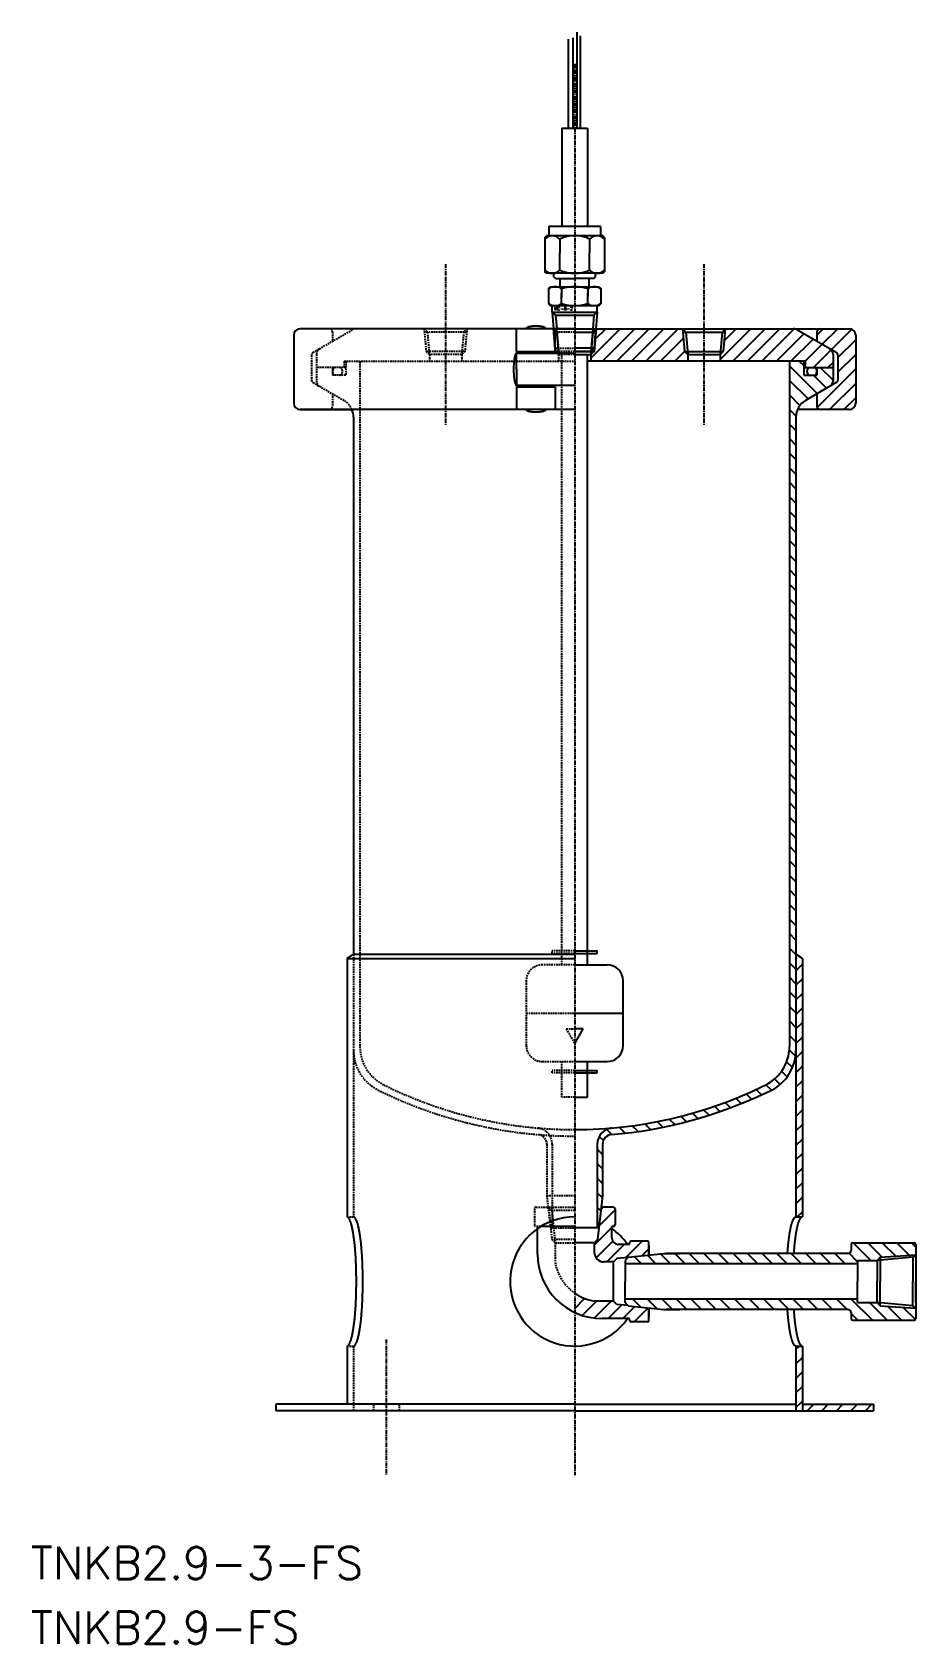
# Model space of a CAD drawing. Extents: x 249 to 522, y 18 to 796.
# Drawn here: x 248.5 to 522.1, y 18.3 to 517.4 of the extents above; entities that cross this region are included whole.
import ezdxf

# ---------------------------------------------------------------- set-up
doc = ezdxf.new("R2010")
doc.units = 0
doc.linetypes.add('CENTER', pattern=[2, 1.25, -0.25, 0.25, -0.25])
doc.linetypes.add('DASHED', pattern=[0.75, 0.5, -0.25])
doc.layers.get('0').update_dxf_attribs({"linetype": 'CONTINUOUS'})
doc.layers.add('CENTER', color=1, linetype='CENTER')
doc.styles.get("Standard").update_dxf_attribs({"font": 'txt.shx', "bigfont": 'bigfont.shx'})

# ---------------------------------------------------------------- blocks, each defined once
blk = doc.blocks.new('*X4')
at = {"color": 0, "linetype": 'CONTINUOUS'}
for p, q in [((421.5, 416.43), (430.59, 425.52)), ((422.84, 422.26), (426.1, 425.52)), ((425.08, 415.52), (435.08, 425.52)), ((429.57, 415.52), (439.57, 425.52)), ((434.06, 415.52), (444.06, 425.52)), ((438.55, 415.52), (448.55, 425.52)), ((461.5, 416.02), (471, 425.52)), ((462.8, 421.81), (466.51, 425.52)), ((465.49, 415.52), (475.49, 425.52)), ((469.98, 415.52), (479.98, 425.52)), ((474.47, 415.52), (484.46, 425.51)), ((491.5, 423.57), (493.45, 425.52)), ((493.13, 420.71), (497.94, 425.52)), ((495.98, 419.07), (502.27, 425.36)), ((443.04, 415.52), (450.14, 422.62)), ((478.96, 415.52), (487.44, 424)), ((483.45, 415.52), (490.29, 422.35)), ((487.9, 415.48), (493.13, 420.71)), ((498, 416.6), (503.5, 422.1)), ((447.53, 415.52), (450.51, 418.5)), ((490.43, 413.52), (495.93, 419.01)), ((494.92, 413.52), (496.5, 415.1)), ((498, 412.11), (503.5, 417.61)), ((491.56, 401.18), (503.5, 413.12)), ((495.39, 400.52), (503.5, 408.63)), ((499.88, 400.52), (503.5, 404.14))]:
    blk.add_line(p, q, dxfattribs=at)
blk = doc.blocks.new('*X5')
at = {"color": 0, "linetype": 'CONTINUOUS'}
for p, q in [((485, 231.25), (485.36, 231.6)), ((485, 226.74), (487, 228.74)), ((485, 222.23), (487, 224.23)), ((485, 217.72), (487, 219.72)), ((485, 213.21), (487, 215.21)), ((485, 208.71), (487, 210.71)), ((485, 204.2), (487, 206.2)), ((485, 199.69), (487, 201.69)), ((485, 195.18), (487, 197.18)), ((485, 190.68), (487, 192.68)), ((485, 186.17), (487, 188.17)), ((485, 181.66), (487, 183.66)), ((485, 177.15), (487, 179.15)), ((485, 172.64), (487, 174.64)), ((485, 168.14), (487, 170.14)), ((485, 163.63), (487, 165.63)), ((485, 159.12), (487, 161.12)), ((485, 154.61), (487, 156.61)), ((485.41, 150.52), (487, 152.11)), ((485, 109.54), (485.98, 110.52)), ((485, 105.03), (487, 107.03)), ((485, 100.52), (487, 102.52)), ((485, 96.01), (487, 98.01)), ((485, 91.5), (487, 93.5))]:
    blk.add_line(p, q, dxfattribs=at)
blk = doc.blocks.new('*X6')
at = {"color": 0, "linetype": 'CONTINUOUS'}
for p, q in [((488.52, 90.52), (490.52, 92.52)), ((493.03, 90.52), (495.03, 92.52)), ((497.54, 90.52), (499.54, 92.52)), ((502.04, 90.52), (504.04, 92.52)), ((506.55, 90.52), (508.55, 92.52))]:
    blk.add_line(p, q, dxfattribs=at)
blk = doc.blocks.new('*X7')
at = {"color": 0, "linetype": 'CONTINUOUS'}
for p, q in [((424.07, 147.78), (429, 152.71)), ((424.66, 152.87), (425.3, 153.52)), ((422.57, 141.77), (428, 147.2)), ((428.32, 147.52), (429, 148.2)), ((423.14, 137.83), (428.29, 142.98)), ((426.41, 136.59), (431.83, 142.02)), ((432.18, 137.86), (437.34, 143.02)), ((437.29, 138.45), (439.5, 140.67)), ((416.5, 126.68), (416.64, 126.82)), ((416.5, 122.18), (419.58, 125.26)), ((418.83, 119.99), (423.28, 124.44)), ((422.51, 119.17), (427.78, 124.44)), ((426.87, 119.02), (431.13, 123.28)), ((431.37, 119.02), (435.16, 122.8)), ((434.88, 118.02), (439.24, 122.38))]:
    blk.add_line(p, q, dxfattribs=at)
blk = doc.blocks.new('*X8')
at = {"color": 0, "linetype": 'CONTINUOUS'}
for p, q in [((436.99, 122.61), (434.54, 125.07)), ((442.03, 122.08), (439.04, 125.07)), ((446.75, 121.87), (443.55, 125.07)), ((451.26, 121.87), (448.06, 125.07)), ((455.77, 121.87), (452.57, 125.07)), ((460.28, 121.87), (457.08, 125.07)), ((464.78, 121.87), (461.58, 125.07)), ((469.29, 121.87), (466.09, 125.07)), ((473.8, 121.87), (470.6, 125.07)), ((478.31, 121.87), (475.11, 125.07)), ((482.82, 121.87), (479.62, 125.07)), ((487.32, 121.87), (484.12, 125.07)), ((491.83, 121.87), (488.63, 125.07)), ((496.34, 121.87), (493.14, 125.07)), ((500.85, 121.87), (497.65, 125.07)), ((508.7, 118.52), (502.15, 125.07)), ((504.2, 118.52), (502.11, 120.61)), ((513.21, 118.52), (507.74, 123.98)), ((517.72, 118.52), (513.39, 122.85)), ((522.02, 118.73), (518.25, 122.5))]:
    blk.add_line(p, q, dxfattribs=at)
blk = doc.blocks.new('*X9')
at = {"color": 0, "linetype": 'CONTINUOUS'}
for p, q in [((508.2, 137.05), (502.74, 142.52)), ((511.7, 138.06), (507.24, 142.52)), ((515.9, 138.37), (511.75, 142.52)), ((520.1, 138.67), (516.26, 142.52)), ((522.11, 141.18), (520.77, 142.52)), ((432.65, 135.97), (432.11, 136.51)), ((437.16, 135.97), (434.92, 138.21)), ((441.67, 135.97), (439, 138.63)), ((446.18, 135.97), (443.08, 139.06)), ((450.68, 135.97), (447.48, 139.17)), ((455.19, 135.97), (451.99, 139.17)), ((459.7, 135.97), (456.5, 139.17)), ((464.21, 135.97), (461.01, 139.17)), ((468.72, 135.97), (465.52, 139.17)), ((473.22, 135.97), (470.02, 139.17)), ((477.73, 135.97), (474.53, 139.17)), ((482.24, 135.97), (479.04, 139.17)), ((486.75, 135.97), (483.55, 139.17)), ((491.25, 135.97), (488.05, 139.17)), ((495.76, 135.97), (492.56, 139.17)), ((500.27, 135.97), (497.07, 139.17)), ((504.11, 136.64), (501.5, 139.25))]:
    blk.add_line(p, q, dxfattribs=at)
blk = doc.blocks.new('*X10')
at = {"color": 0, "linetype": 'CONTINUOUS'}
for p, q in [((487.4, 414.16), (486.04, 415.52)), ((491.61, 405.44), (483, 414.05)), ((488.75, 403.79), (483, 409.54)), ((494.47, 407.09), (490.44, 411.12)), ((496.5, 409.57), (492.55, 413.52)), ((486.23, 401.8), (483, 405.04)), ((485.01, 398.52), (483, 400.53)), ((485, 394.02), (483, 396.02)), ((485, 389.51), (483, 391.51)), ((485, 385.01), (483, 387.01)), ((485, 380.5), (483, 382.5)), ((485, 375.99), (483, 377.99)), ((485, 371.48), (483, 373.48)), ((485, 366.97), (483, 368.97)), ((485, 362.47), (483, 364.47)), ((485, 357.96), (483, 359.96)), ((485, 353.45), (483, 355.45)), ((485, 348.94), (483, 350.94)), ((485, 344.44), (483, 346.44)), ((485, 339.93), (483, 341.93)), ((485, 335.42), (483, 337.42)), ((485, 330.91), (483, 332.91)), ((485, 326.4), (483, 328.4)), ((485, 321.9), (483, 323.9)), ((485, 317.39), (483, 319.39)), ((485, 312.88), (483, 314.88)), ((485, 308.37), (483, 310.37)), ((485, 303.87), (483, 305.87)), ((485, 299.36), (483, 301.36)), ((485, 294.85), (483, 296.85)), ((485, 290.34), (483, 292.34)), ((485, 285.83), (483, 287.83)), ((485, 281.33), (483, 283.33)), ((485, 276.82), (483, 278.82)), ((485, 272.31), (483, 274.31)), ((485, 267.8), (483, 269.8)), ((485, 263.29), (483, 265.29)), ((485, 258.79), (483, 260.79)), ((485, 254.28), (483, 256.28)), ((485, 249.77), (483, 251.77)), ((485, 245.26), (483, 247.26)), ((485, 240.76), (483, 242.76)), ((485, 236.25), (483, 238.25)), ((485, 231.74), (483, 233.74)), ((485, 227.23), (483, 229.23)), ((485, 222.72), (483, 224.72)), ((485, 218.22), (483, 220.22)), ((485, 213.71), (483, 215.71)), ((485, 209.2), (483, 211.2)), ((485, 204.69), (483, 206.69)), ((484.88, 200.31), (482.95, 202.23)), ((482.28, 193.89), (480.55, 195.62)), ((483.91, 196.76), (482.12, 198.56)), ((474.31, 188.34), (472.66, 189.98)), ((477.41, 189.75), (475.73, 191.42)), ((480.11, 191.55), (478.41, 193.25)), ((461.48, 183.14), (459.82, 184.8)), ((464.79, 184.34), (463.14, 185.99)), ((468.03, 185.6), (466.38, 187.25)), ((471.2, 186.94), (469.56, 188.58)), ((443.79, 178.29), (442.05, 180.02)), ((447.49, 179.1), (445.78, 180.81)), ((451.11, 179.99), (449.41, 181.68)), ((454.64, 180.96), (452.96, 182.64)), ((458.1, 182.01), (456.43, 183.68)), ((425.37, 174.16), (424.1, 175.44)), ((428.02, 176.03), (426.43, 177.62)), ((432.12, 176.44), (430.29, 178.26)), ((436.11, 176.95), (434.32, 178.74)), ((440, 177.57), (438.24, 179.33)), ((425.15, 169.88), (423.5, 171.53)), ((425.15, 165.37), (423.5, 167.02)), ((425.15, 160.86), (423.5, 162.51)), ((425.07, 156.44), (423.5, 158.01)), ((424.6, 152.4), (423.5, 153.5)), ((424.14, 148.35), (423.5, 148.99))]:
    blk.add_line(p, q, dxfattribs=at)
blk = doc.blocks.new('*U11')
at = {"color": 7, "linetype": 'CONTINUOUS'}
blk.add_text('MC-8-2', height=1, dxfattribs=at).set_placement((410.08, 431.27))

msp = doc.modelspace()

# ---------------------------------------------------------------- linework, layer by layer
at = {"color": 7, "linetype": 'CONTINUOUS'}
for p, q in [((414.56, 487.6), (414.56, 515.24)), ((416.01, 487.6), (416.01, 515.66)), ((417.25, 487.64), (417.25, 517.35)), ((418.29, 487.6), (418.29, 516.28)), ((412.5, 487.6), (420.5, 487.6)), ((412.5, 487.6), (412.5, 457.32)), ((420.5, 487.6), (420.5, 457.32)), ((407.26, 453.82), (407.76, 454.32)), ((425.24, 454.32), (407.76, 454.32)), ((408.5, 457.22), (408.6, 457.32)), ((408.5, 457.22), (408.5, 454.32)), ((408.6, 457.32), (424.4, 457.32)), ((424.5, 457.22), (424.4, 457.32)), ((424.5, 457.22), (424.5, 454.32)), ((425.74, 453.82), (425.24, 454.32)), ((407.26, 453.82), (407.26, 443.21)), ((411.88, 453.31), (411.88, 449.07)), ((411.88, 453.31), (411.88, 449.07)), ((421.12, 453.31), (421.12, 449.07)), ((425.74, 453.82), (425.74, 443.21)), ((411.88, 443.72), (411.88, 449.07)), ((421.12, 443.72), (421.12, 449.07)), ((407.76, 442.71), (407.26, 443.21)), ((425.24, 442.71), (407.76, 442.71)), ((410.07, 441.59), (410.07, 442.71)), ((410.57, 441.09), (410.07, 441.59)), ((410.57, 441.09), (416.5, 441.09)), ((412, 438.52), (412, 441.19)), ((422.43, 441.09), (416.5, 441.09)), ((421, 438.52), (421, 441.19)), ((422.43, 441.09), (422.93, 441.59)), ((422.93, 441.59), (422.93, 442.71)), ((425.24, 442.71), (425.74, 443.21)), ((408.42, 438.02), (408.92, 438.52)), ((408.42, 438.02), (408.42, 433.22)), ((408.92, 438.52), (424.08, 438.52)), ((410.5, 438.52), (422.5, 438.52)), ((412.46, 437.89), (412.46, 435.21)), ((412.46, 437.89), (412.46, 435.52)), ((412.46, 433.34), (412.46, 436.4)), ((420.54, 437.89), (420.54, 435.52)), ((420.54, 437.89), (420.54, 435.52)), ((420.54, 433.34), (420.54, 436.4)), ((424.08, 438.52), (424.58, 438.02)), ((424.58, 438.02), (424.58, 433.22)), ((408.42, 433.22), (408.92, 432.72)), ((408.92, 432.72), (424.08, 432.72)), ((408.92, 432.72), (424.08, 432.72)), ((409.5, 430.72), (409.5, 432.72)), ((409.5, 430.72), (409.93, 425.52)), ((409.5, 430.72), (410.58, 429.72)), ((409.5, 430.72), (423.5, 430.72)), ((410.5, 432.72), (422.5, 432.72)), ((410.58, 429.72), (410.93, 425.52)), ((410.58, 429.72), (422.42, 429.72)), ((411, 432.72), (422, 432.72)), ((422.42, 429.72), (422.07, 425.52)), ((423.5, 430.72), (422.42, 429.72)), ((423.5, 430.72), (423.07, 425.52)), ((423.5, 430.72), (423.5, 432.72)), ((424.08, 432.72), (424.58, 433.22)), ((340.5, 425.52), (331.5, 425.52)), ((416.5, 425.52), (331.5, 425.52)), ((348.73, 425.52), (340.5, 425.52)), ((398.5, 418.52), (398.5, 425.52)), ((409.93, 425.52), (423.07, 425.52)), ((410.5, 418.52), (410.5, 425.52)), ((416.5, 425.52), (501.5, 425.52)), ((416.5, 424.52), (423.04, 424.52)), ((422.07, 425.52), (421.5, 418.52)), ((422.13, 424.52), (421.5, 417.52)), ((423.13, 425.52), (422.13, 424.52)), ((423.13, 425.52), (422.5, 418.52)), ((422.58, 419.52), (423.07, 425.52)), ((449.88, 425.52), (463.13, 425.52)), ((449.88, 425.52), (450.5, 418.52)), ((449.88, 425.52), (450.88, 424.52)), ((449.97, 424.52), (463.04, 424.52)), ((450.88, 424.52), (451.5, 417.52)), ((462.13, 424.52), (461.5, 417.52)), ((463.13, 425.52), (462.13, 424.52)), ((463.13, 425.52), (462.5, 418.52)), ((484.27, 425.52), (492.5, 425.52)), ((497.5, 418.19), (485.27, 425.25)), ((491.5, 424.52), (491.5, 421.65)), ((492.5, 425.52), (501.5, 425.52)), ((329.5, 423.52), (329.5, 402.52)), ((422.58, 419.52), (416.5, 419.52)), ((422.58, 419.52), (421.5, 418.52)), ((503.5, 423.52), (503.5, 402.52)), ((398.5, 418.52), (410.5, 418.52)), ((398.5, 418.02), (416.5, 418.02)), ((398.5, 413.02), (398.5, 418.02)), ((401.4, 418.52), (401.4, 418.02)), ((401.4, 418.52), (401.4, 418.27)), ((401.4, 418.52), (401.4, 418.02)), ((407.6, 418.52), (407.6, 418.02)), ((416.5, 418.52), (422.5, 418.52)), ((421.5, 418.52), (416.5, 418.52)), ((421.5, 418.52), (416.5, 418.52)), ((416.5, 417.52), (421.5, 417.52)), ((420.5, 228.6), (420.5, 417.52)), ((487.9, 415.52), (420.5, 415.52)), ((422.5, 418.52), (421.5, 417.52)), ((421.5, 417.52), (421.5, 415.52)), ((450.5, 418.52), (462.5, 418.52)), ((450.5, 418.52), (451.5, 417.52)), ((451.5, 417.52), (451.5, 415.52)), ((451.5, 417.52), (461.5, 417.52)), ((462.5, 418.52), (461.5, 417.52)), ((461.5, 417.52), (461.5, 415.52)), ((483, 415.52), (483, 203.32)), ((487.4, 415.52), (487.4, 411.12)), ((487.9, 415.52), (487.9, 413.52)), ((496.5, 417.61), (496.5, 409.42)), ((498, 417.32), (498, 409.71)), ((398.5, 413.02), (398.5, 408.02)), ((487.4, 413.52), (496.5, 413.52)), ((487.4, 411.12), (491.5, 411.12)), ((491.5, 413.52), (491.5, 411.12)), ((398.5, 408.02), (416.5, 408.02)), ((398.5, 407.52), (410.5, 407.52)), ((398.5, 407.52), (398.5, 400.52)), ((401.4, 407.52), (401.4, 408.02)), ((401.4, 407.52), (401.4, 408.02)), ((401.4, 407.52), (401.4, 407.77)), ((407.6, 407.52), (407.6, 408.02)), ((410.5, 407.52), (410.5, 400.52)), ((497.5, 408.84), (488, 403.36)), ((491.5, 405.38), (491.5, 401.52)), ((331.5, 400.52), (340.5, 400.52)), ((416.5, 400.52), (331.5, 400.52)), ((340.5, 400.52), (348, 400.52)), ((492.5, 400.52), (485.48, 400.52)), ((501.5, 400.52), (492.5, 400.52)), ((348, 398.16), (348, 231.83)), ((485, 398.16), (485, 202.09)), ((346, 230.54), (348, 231.83)), ((346, 230.54), (416.5, 230.54)), ((346, 230.54), (346, 150.52)), ((348, 231.83), (416.5, 231.83)), ((416.5, 232.9), (423.5, 232.9)), ((416.5, 232.1), (423.5, 232.1)), ((423.5, 232.1), (423.5, 232.9)), ((487, 230.54), (485, 231.83)), ((487, 230.54), (487, 150.52)), ((416.5, 228.6), (426.5, 228.6)), ((431.5, 203.6), (431.5, 223.6)), ((416.5, 213.6), (431.5, 213.6)), ((419.1, 208.74), (416.5, 208.74)), ((416.5, 204.24), (419.1, 208.74)), ((485, 202.09), (485, 150.52)), ((416.5, 198.6), (426.5, 198.6)), ((416.5, 195.9), (423.5, 195.9)), ((416.5, 195.1), (423.5, 195.1)), ((420.5, 187.6), (420.5, 198.6)), ((423.5, 195.1), (423.5, 195.9)), ((416.5, 187.6), (420.5, 187.6)), ((423.5, 173.07), (423.5, 147.19)), ((425.15, 173.03), (425.15, 157.19)), ((425.15, 157.17), (424, 147.17)), ((428.5, 153.52), (424.73, 153.52)), ((429, 153.02), (429, 148.02)), ((485, 150.52), (487, 150.52)), ((405, 139.02), (405, 146.88)), ((416.5, 147.52), (405.97, 147.52)), ((424, 147.17), (416.5, 147.17)), ((423.94, 147.17), (423.57, 143.52)), ((428, 144.02), (428, 147.52)), ((428.5, 147.52), (428, 147.52)), ((422.57, 142.52), (416.5, 142.52)), ((423.57, 143.52), (422.57, 142.52)), ((422.57, 142.52), (422.57, 139.59)), ((433.5, 142.02), (430, 142.02)), ((433.5, 142.02), (433.5, 142.52)), ((439, 143.02), (434, 143.02)), ((439.5, 138.69), (439.5, 142.52)), ((439.5, 141.52), (439.5, 138.69)), ((502.11, 142.02), (502.11, 140.17)), ((502.61, 142.52), (521.61, 142.52)), ((522.11, 142.02), (522.11, 119.02)), ((428.5, 136.59), (425.57, 136.59)), ((429.5, 137.59), (428.5, 136.59)), ((428.5, 124.44), (428.5, 136.59)), ((433.02, 137.94), (429.5, 137.59)), ((433.1, 138.02), (432.11, 137.05)), ((432.11, 137.05), (432.11, 130.52)), ((449.05, 135.97), (432.11, 135.97)), ((433.1, 138.02), (444.11, 139.17)), ((444.11, 139.17), (449.05, 139.17)), ((501.11, 139.17), (444.82, 139.17)), ((504.11, 135.97), (444.82, 135.97)), ((504.11, 137.05), (510.11, 137.05)), ((504.11, 137.05), (504.11, 130.52)), ((511.1, 138.02), (510.11, 137.05)), ((521.23, 138.02), (510.11, 137.05)), ((510.11, 137.05), (510.11, 130.52)), ((511.1, 138.02), (522.11, 138.82)), ((511.1, 138.02), (511.1, 130.52)), ((522.11, 138.82), (521.23, 138.02)), ((521.23, 138.02), (521.23, 130.52)), ((432.11, 123.98), (432.11, 130.52)), ((504.11, 123.98), (504.11, 130.52)), ((510.11, 123.98), (510.11, 130.52)), ((511.1, 123.02), (511.1, 130.52)), ((521.23, 123.02), (521.23, 130.52)), ((522.11, 123.98), (522.11, 130.52)), ((522.11, 123.98), (522.11, 130.52)), ((449.05, 125.07), (432.11, 125.07)), ((504.11, 125.07), (444.82, 125.07)), ((428.5, 124.44), (422.5, 124.44)), ((429.5, 123.44), (428.5, 124.44)), ((433.02, 123.09), (429.5, 123.44)), ((433.1, 123.02), (432.11, 123.98)), ((433.1, 123.02), (444.11, 121.87)), ((439.5, 122.35), (439.5, 119.52)), ((439.5, 118.52), (439.5, 122.35)), ((444.11, 121.87), (449.05, 121.87)), ((501.11, 121.87), (444.82, 121.87)), ((502.11, 120.87), (502.11, 119.02)), ((504.11, 123.98), (510.11, 123.98)), ((511.1, 123.02), (510.11, 123.98)), ((521.23, 123.02), (510.11, 123.98)), ((511.1, 123.02), (522.11, 122.22)), ((522.11, 122.22), (521.23, 123.02)), ((433.5, 119.02), (425, 119.02)), ((433.5, 118.52), (433.5, 119.02)), ((439, 118.02), (434, 118.02)), ((502.61, 118.52), (521.61, 118.52)), ((346, 110.52), (346, 92.52)), ((485, 110.52), (487, 110.52)), ((485, 110.52), (485, 90.52)), ((487, 110.52), (487, 90.52)), ((324, 92.52), (324, 90.52)), ((416.5, 92.52), (324, 92.52)), ((416.5, 90.52), (324, 90.52)), ((416.5, 92.52), (485, 92.52)), ((416.5, 90.52), (509, 90.52)), ((486.99, 92.52), (505.19, 92.52)), ((487, 92.52), (509, 92.52)), ((509, 92.52), (509, 90.52))]:
    msp.add_line(p, q, dxfattribs=at)
at = {"color": 3, "linetype": 'DASHED'}
for p, q in [((335.5, 418.19), (347.73, 425.25)), ((341.5, 424.52), (341.5, 421.65)), ((369.87, 425.52), (370.87, 424.52)), ((369.87, 425.52), (370.5, 418.52)), ((383.04, 424.52), (369.96, 424.52)), ((370.87, 424.52), (371.5, 417.52)), ((382.13, 424.52), (381.5, 417.52)), ((383.13, 425.52), (382.13, 424.52)), ((383.13, 425.52), (382.5, 418.52)), ((409.88, 425.52), (410.5, 418.52)), ((409.88, 425.52), (410.88, 424.52)), ((410.42, 419.52), (409.93, 425.52)), ((416.5, 424.52), (409.96, 424.52)), ((410.88, 424.52), (411.5, 417.52)), ((410.93, 425.52), (411.5, 418.52)), ((410.42, 419.52), (411.5, 418.52)), ((410.42, 419.52), (416.5, 419.52)), ((335, 417.32), (335, 409.71)), ((336.5, 417.61), (336.5, 409.42)), ((345.1, 415.52), (345.1, 413.52)), ((345.1, 415.52), (416.5, 415.52)), ((345.6, 415.52), (345.6, 411.12)), ((350, 415.52), (350, 203.32)), ((382.5, 418.52), (370.5, 418.52)), ((370.5, 418.52), (371.5, 417.52)), ((381.5, 417.52), (371.5, 417.52)), ((371.5, 417.52), (371.5, 415.52)), ((382.5, 418.52), (381.5, 417.52)), ((381.5, 417.52), (381.5, 415.52)), ((416.5, 418.52), (410.5, 418.52)), ((410.5, 418.52), (411.5, 417.52)), ((411.5, 418.52), (416.5, 418.52)), ((411.5, 418.52), (416.5, 418.52)), ((411.5, 417.52), (411.5, 415.52)), ((416.5, 417.52), (411.5, 417.52)), ((412.5, 228.6), (412.5, 417.52)), ((345.6, 413.52), (336.5, 413.52)), ((341.5, 413.52), (341.5, 411.12)), ((345.6, 411.12), (341.5, 411.12)), ((335.5, 408.84), (345, 403.36)), ((341.5, 405.38), (341.5, 401.52)), ((348, 231.83), (348, 150.52)), ((409.5, 232.1), (409.5, 232.9)), ((416.5, 232.9), (409.5, 232.9)), ((416.5, 232.1), (409.5, 232.1)), ((416.5, 228.6), (406.5, 228.6)), ((401.5, 223.6), (401.5, 203.6)), ((401.5, 213.6), (416.5, 213.6)), ((413.9, 208.74), (416.5, 204.24)), ((413.9, 208.74), (416.5, 208.74)), ((406.5, 198.6), (416.5, 198.6)), ((416.5, 195.9), (409.5, 195.9)), ((409.5, 195.1), (409.5, 195.9)), ((416.5, 195.1), (409.5, 195.1)), ((412.5, 187.6), (412.5, 198.6)), ((416.5, 187.6), (412.5, 187.6)), ((407.85, 173.03), (407.85, 157.17)), ((409.5, 173.07), (409.5, 153.52)), ((407.85, 157.17), (408.27, 153.52)), ((407.85, 157.17), (416.5, 157.17)), ((346, 150.52), (348, 150.52)), ((404, 153.02), (404, 148.02)), ((404.5, 153.52), (416.5, 153.52)), ((408.27, 153.52), (409, 147.17)), ((408.43, 153.52), (409.43, 152.52)), ((408.43, 153.52), (409.43, 143.52)), ((416.5, 152.52), (409.43, 152.52)), ((409.43, 152.52), (410.43, 142.52)), ((409.5, 153.52), (409.5, 147.17)), ((405.97, 147.52), (404.5, 147.52)), ((405, 146.88), (405, 147.52)), ((409, 147.17), (416.5, 147.17)), ((409.43, 143.52), (410.43, 142.52)), ((416.5, 143.52), (409.43, 143.52)), ((410.43, 142.52), (410.43, 136.52)), ((410.43, 142.52), (416.5, 142.52)), ((346, 110.52), (348, 110.52)), ((348, 110.52), (348, 90.52)), ((354.16, 92.52), (354.16, 90.52)), ((362.16, 92.52), (362.16, 90.52))]:
    msp.add_line(p, q, dxfattribs=at)
at = {"color": 7, "linetype": 'CONTINUOUS'}
for points in [[(407.6, 425.52, 0), (407.6, 425.54, 0), (407.6, 425.56, 0), (407.59, 425.58, 0), (407.59, 425.6, 0), (407.58, 425.62, 0), (407.57, 425.64, 0), (407.55, 425.66, 0), (407.54, 425.68, 0), (407.53, 425.7, 0), (407.51, 425.72, 0), (407.49, 425.74, 0), (407.47, 425.75, 0), (407.44, 425.77, 0), (407.42, 425.79, 0), (407.39, 425.81, 0), (407.36, 425.83, 0), (407.33, 425.85, 0), (407.3, 425.87, 0), (407.27, 425.89, 0), (407.24, 425.9, 0), (407.2, 425.92, 0), (407.16, 425.94, 0), (407.12, 425.96, 0), (407.08, 425.97, 0), (407.04, 425.99, 0), (406.99, 426.01, 0), (406.94, 426.02, 0), (406.9, 426.04, 0), (406.85, 426.05, 0), (406.8, 426.07, 0), (406.75, 426.08, 0), (406.69, 426.1, 0), (406.64, 426.11, 0), (406.58, 426.13, 0), (406.53, 426.14, 0), (406.47, 426.15, 0), (406.41, 426.17, 0), (406.35, 426.18, 0), (406.29, 426.19, 0), (406.22, 426.2, 0), (406.16, 426.21, 0), (406.1, 426.22, 0), (406.03, 426.23, 0), (405.96, 426.24, 0), (405.89, 426.25, 0), (405.83, 426.26, 0), (405.76, 426.27, 0), (405.69, 426.28, 0), (405.62, 426.28, 0), (405.55, 426.29, 0), (405.47, 426.3, 0), (405.4, 426.3, 0), (405.33, 426.31, 0), (405.25, 426.31, 0), (405.18, 426.32, 0), (405.11, 426.32, 0), (405.03, 426.33, 0), (404.96, 426.33, 0), (404.88, 426.33, 0), (404.8, 426.33, 0), (404.73, 426.34, 0), (404.65, 426.34, 0), (404.58, 426.34, 0), (404.5, 426.34, 0), (404.42, 426.34, 0), (404.35, 426.34, 0), (404.27, 426.34, 0), (404.2, 426.33, 0), (404.12, 426.33, 0), (404.05, 426.33, 0), (403.97, 426.33, 0), (403.9, 426.32, 0), (403.82, 426.32, 0), (403.75, 426.31, 0), (403.67, 426.31, 0), (403.6, 426.3, 0), (403.53, 426.3, 0), (403.46, 426.29, 0), (403.38, 426.28, 0), (403.31, 426.28, 0), (403.24, 426.27, 0), (403.18, 426.26, 0), (403.11, 426.25, 0), (403.04, 426.24, 0), (402.97, 426.23, 0), (402.91, 426.22, 0), (402.84, 426.21, 0), (402.78, 426.2, 0), (402.72, 426.19, 0), (402.65, 426.18, 0), (402.59, 426.17, 0), (402.53, 426.15, 0), (402.48, 426.14, 0), (402.42, 426.13, 0), (402.36, 426.11, 0), (402.31, 426.1, 0), (402.26, 426.08, 0), (402.2, 426.07, 0), (402.15, 426.05, 0), (402.11, 426.04, 0), (402.06, 426.02, 0), (402.01, 426.01, 0), (401.97, 425.99, 0), (401.92, 425.97, 0), (401.88, 425.96, 0), (401.84, 425.94, 0), (401.8, 425.92, 0), (401.77, 425.9, 0), (401.73, 425.89, 0), (401.7, 425.87, 0), (401.67, 425.85, 0), (401.64, 425.83, 0), (401.61, 425.81, 0), (401.58, 425.79, 0), (401.56, 425.77, 0), (401.53, 425.75, 0), (401.51, 425.74, 0), (401.49, 425.72, 0), (401.48, 425.7, 0), (401.46, 425.68, 0), (401.45, 425.66, 0), (401.43, 425.64, 0), (401.42, 425.62, 0), (401.42, 425.6, 0), (401.41, 425.58, 0), (401.4, 425.56, 0), (401.4, 425.54, 0), (401.4, 425.52, 0)], [(398.5, 418.02, 0), (398.48, 418.01, 0), (398.46, 418.01, 0), (398.43, 418, 0), (398.41, 417.99, 0), (398.39, 417.98, 0), (398.37, 417.96, 0), (398.34, 417.94, 0), (398.32, 417.92, 0), (398.3, 417.89, 0), (398.28, 417.87, 0), (398.25, 417.83, 0), (398.23, 417.8, 0), (398.21, 417.76, 0), (398.19, 417.72, 0), (398.17, 417.68, 0), (398.15, 417.64, 0), (398.13, 417.59, 0), (398.11, 417.54, 0), (398.09, 417.48, 0), (398.07, 417.43, 0), (398.05, 417.37, 0), (398.03, 417.3, 0), (398.01, 417.24, 0), (397.99, 417.17, 0), (397.97, 417.1, 0), (397.95, 417.03, 0), (397.93, 416.96, 0), (397.92, 416.88, 0), (397.9, 416.8, 0), (397.88, 416.72, 0), (397.87, 416.64, 0), (397.85, 416.55, 0), (397.83, 416.46, 0), (397.82, 416.37, 0), (397.8, 416.28, 0), (397.79, 416.19, 0), (397.77, 416.09, 0), (397.76, 416, 0), (397.75, 415.9, 0), (397.73, 415.79, 0), (397.72, 415.69, 0), (397.71, 415.59, 0), (397.7, 415.48, 0), (397.69, 415.37, 0), (397.68, 415.26, 0), (397.67, 415.15, 0), (397.66, 415.04, 0), (397.65, 414.93, 0), (397.64, 414.82, 0), (397.63, 414.7, 0), (397.62, 414.58, 0), (397.62, 414.47, 0), (397.61, 414.35, 0), (397.61, 414.23, 0), (397.6, 414.11, 0), (397.6, 413.99, 0), (397.59, 413.87, 0), (397.59, 413.75, 0), (397.59, 413.63, 0), (397.58, 413.51, 0), (397.58, 413.38, 0), (397.58, 413.26, 0), (397.58, 413.14, 0), (397.58, 413.02, 0), (397.58, 412.89, 0), (397.58, 412.77, 0), (397.58, 412.65, 0), (397.58, 412.53, 0), (397.59, 412.4, 0), (397.59, 412.28, 0), (397.59, 412.16, 0), (397.6, 412.04, 0), (397.6, 411.92, 0), (397.61, 411.8, 0), (397.61, 411.68, 0), (397.62, 411.56, 0), (397.62, 411.45, 0), (397.63, 411.33, 0), (397.64, 411.22, 0), (397.65, 411.1, 0), (397.66, 410.99, 0), (397.67, 410.88, 0), (397.68, 410.77, 0), (397.69, 410.66, 0), (397.7, 410.55, 0), (397.71, 410.45, 0), (397.72, 410.34, 0), (397.73, 410.24, 0), (397.75, 410.14, 0), (397.76, 410.04, 0), (397.77, 409.94, 0), (397.79, 409.85, 0), (397.8, 409.75, 0), (397.82, 409.66, 0), (397.83, 409.57, 0), (397.85, 409.48, 0), (397.87, 409.39, 0), (397.88, 409.31, 0), (397.9, 409.23, 0), (397.92, 409.15, 0), (397.93, 409.07, 0), (397.95, 409, 0), (397.97, 408.93, 0), (397.99, 408.86, 0), (398.01, 408.79, 0), (398.03, 408.73, 0), (398.05, 408.67, 0), (398.07, 408.61, 0), (398.09, 408.55, 0), (398.11, 408.5, 0), (398.13, 408.44, 0), (398.15, 408.4, 0), (398.17, 408.35, 0), (398.19, 408.31, 0), (398.21, 408.27, 0), (398.23, 408.23, 0), (398.25, 408.2, 0), (398.28, 408.17, 0), (398.3, 408.14, 0), (398.32, 408.11, 0), (398.34, 408.09, 0), (398.37, 408.07, 0), (398.39, 408.05, 0), (398.41, 408.04, 0), (398.43, 408.03, 0), (398.46, 408.02, 0), (398.48, 408.02, 0), (398.5, 408.02, 0)], [(407.6, 400.52, 0), (407.6, 400.5, 0), (407.6, 400.48, 0), (407.59, 400.46, 0), (407.59, 400.44, 0), (407.58, 400.42, 0), (407.57, 400.4, 0), (407.55, 400.38, 0), (407.54, 400.36, 0), (407.53, 400.34, 0), (407.51, 400.32, 0), (407.49, 400.3, 0), (407.47, 400.28, 0), (407.44, 400.26, 0), (407.42, 400.24, 0), (407.39, 400.22, 0), (407.36, 400.2, 0), (407.33, 400.18, 0), (407.3, 400.17, 0), (407.27, 400.15, 0), (407.24, 400.13, 0), (407.2, 400.11, 0), (407.16, 400.09, 0), (407.12, 400.08, 0), (407.08, 400.06, 0), (407.04, 400.04, 0), (406.99, 400.03, 0), (406.94, 400.01, 0), (406.9, 400, 0), (406.85, 399.98, 0), (406.8, 399.96, 0), (406.75, 399.95, 0), (406.69, 399.94, 0), (406.64, 399.92, 0), (406.58, 399.91, 0), (406.53, 399.89, 0), (406.47, 399.88, 0), (406.41, 399.87, 0), (406.35, 399.86, 0), (406.29, 399.84, 0), (406.22, 399.83, 0), (406.16, 399.82, 0), (406.1, 399.81, 0), (406.03, 399.8, 0), (405.96, 399.79, 0), (405.89, 399.78, 0), (405.83, 399.77, 0), (405.76, 399.76, 0), (405.69, 399.76, 0), (405.62, 399.75, 0), (405.55, 399.74, 0), (405.47, 399.74, 0), (405.4, 399.73, 0), (405.33, 399.72, 0), (405.25, 399.72, 0), (405.18, 399.71, 0), (405.11, 399.71, 0), (405.03, 399.71, 0), (404.96, 399.7, 0), (404.88, 399.7, 0), (404.8, 399.7, 0), (404.73, 399.7, 0), (404.65, 399.69, 0), (404.58, 399.69, 0), (404.5, 399.69, 0), (404.42, 399.69, 0), (404.35, 399.69, 0), (404.27, 399.7, 0), (404.2, 399.7, 0), (404.12, 399.7, 0), (404.05, 399.7, 0), (403.97, 399.71, 0), (403.9, 399.71, 0), (403.82, 399.71, 0), (403.75, 399.72, 0), (403.67, 399.72, 0), (403.6, 399.73, 0), (403.53, 399.74, 0), (403.46, 399.74, 0), (403.38, 399.75, 0), (403.31, 399.76, 0), (403.24, 399.76, 0), (403.18, 399.77, 0), (403.11, 399.78, 0), (403.04, 399.79, 0), (402.97, 399.8, 0), (402.91, 399.81, 0), (402.84, 399.82, 0), (402.78, 399.83, 0), (402.72, 399.84, 0), (402.65, 399.86, 0), (402.59, 399.87, 0), (402.53, 399.88, 0), (402.48, 399.89, 0), (402.42, 399.91, 0), (402.36, 399.92, 0), (402.31, 399.94, 0), (402.26, 399.95, 0), (402.2, 399.96, 0), (402.15, 399.98, 0), (402.11, 400, 0), (402.06, 400.01, 0), (402.01, 400.03, 0), (401.97, 400.04, 0), (401.92, 400.06, 0), (401.88, 400.08, 0), (401.84, 400.09, 0), (401.8, 400.11, 0), (401.77, 400.13, 0), (401.73, 400.15, 0), (401.7, 400.17, 0), (401.67, 400.18, 0), (401.64, 400.2, 0), (401.61, 400.22, 0), (401.58, 400.24, 0), (401.56, 400.26, 0), (401.53, 400.28, 0), (401.51, 400.3, 0), (401.49, 400.32, 0), (401.48, 400.34, 0), (401.46, 400.36, 0), (401.45, 400.38, 0), (401.43, 400.4, 0), (401.42, 400.42, 0), (401.42, 400.44, 0), (401.41, 400.46, 0), (401.4, 400.48, 0), (401.4, 400.5, 0), (401.4, 400.52, 0)], [(346, 110.52, 0), (346.07, 110.52, 0), (346.14, 110.54, 0), (346.21, 110.57, 0), (346.29, 110.61, 0), (346.36, 110.67, 0), (346.43, 110.73, 0), (346.5, 110.81, 0), (346.57, 110.9, 0), (346.63, 111, 0), (346.7, 111.12, 0), (346.77, 111.24, 0), (346.84, 111.38, 0), (346.91, 111.53, 0), (346.98, 111.69, 0), (347.04, 111.86, 0), (347.11, 112.04, 0), (347.18, 112.23, 0), (347.24, 112.44, 0), (347.3, 112.65, 0), (347.37, 112.88, 0), (347.43, 113.11, 0), (347.49, 113.36, 0), (347.55, 113.62, 0), (347.61, 113.89, 0), (347.67, 114.17, 0), (347.73, 114.45, 0), (347.78, 114.75, 0), (347.84, 115.06, 0), (347.89, 115.37, 0), (347.95, 115.7, 0), (348, 116.03, 0), (348.05, 116.37, 0), (348.1, 116.73, 0), (348.15, 117.08, 0), (348.19, 117.45, 0), (348.24, 117.83, 0), (348.28, 118.21, 0), (348.33, 118.6, 0), (348.37, 119, 0), (348.41, 119.41, 0), (348.45, 119.82, 0), (348.49, 120.23, 0), (348.52, 120.66, 0), (348.56, 121.09, 0), (348.59, 121.52, 0), (348.62, 121.97, 0), (348.65, 122.41, 0), (348.68, 122.86, 0), (348.7, 123.32, 0), (348.73, 123.78, 0), (348.75, 124.24, 0), (348.77, 124.71, 0), (348.79, 125.18, 0), (348.81, 125.66, 0), (348.83, 126.13, 0), (348.84, 126.61, 0), (348.86, 127.1, 0), (348.87, 127.58, 0), (348.88, 128.07, 0), (348.88, 128.56, 0), (348.89, 129.04, 0), (348.89, 129.53, 0), (348.9, 130.03, 0), (348.9, 130.52, 0), (348.9, 131.01, 0), (348.89, 131.5, 0), (348.89, 131.99, 0), (348.88, 132.48, 0), (348.88, 132.97, 0), (348.87, 133.45, 0), (348.86, 133.94, 0), (348.84, 134.42, 0), (348.83, 134.9, 0), (348.81, 135.38, 0), (348.79, 135.85, 0), (348.77, 136.32, 0), (348.75, 136.79, 0), (348.73, 137.25, 0), (348.7, 137.71, 0), (348.68, 138.17, 0), (348.65, 138.62, 0), (348.62, 139.07, 0), (348.59, 139.51, 0), (348.56, 139.94, 0), (348.52, 140.37, 0), (348.49, 140.8, 0), (348.45, 141.22, 0), (348.41, 141.63, 0), (348.37, 142.03, 0), (348.33, 142.43, 0), (348.28, 142.82, 0), (348.24, 143.2, 0), (348.19, 143.58, 0), (348.15, 143.95, 0), (348.1, 144.31, 0), (348.05, 144.66, 0), (348, 145, 0), (347.95, 145.34, 0), (347.89, 145.66, 0), (347.84, 145.98, 0), (347.78, 146.28, 0), (347.73, 146.58, 0), (347.67, 146.87, 0), (347.61, 147.15, 0), (347.55, 147.41, 0), (347.49, 147.67, 0), (347.43, 147.92, 0), (347.37, 148.16, 0), (347.3, 148.38, 0), (347.24, 148.6, 0), (347.18, 148.8, 0), (347.11, 148.99, 0), (347.04, 149.18, 0), (346.98, 149.35, 0), (346.91, 149.51, 0), (346.84, 149.66, 0), (346.77, 149.79, 0), (346.7, 149.92, 0), (346.63, 150.03, 0), (346.57, 150.13, 0), (346.5, 150.22, 0), (346.43, 150.3, 0), (346.36, 150.37, 0), (346.29, 150.42, 0), (346.21, 150.46, 0), (346.14, 150.49, 0), (346.07, 150.51, 0), (346, 150.52, 0)], [(482.39, 139.17, 0), (482.4, 139.32, 0), (482.41, 139.48, 0), (482.42, 139.64, 0), (482.43, 139.79, 0), (482.45, 139.95, 0), (482.46, 140.1, 0), (482.47, 140.26, 0), (482.48, 140.41, 0), (482.5, 140.56, 0), (482.51, 140.71, 0), (482.52, 140.87, 0), (482.54, 141.01, 0), (482.55, 141.16, 0), (482.56, 141.31, 0), (482.58, 141.46, 0), (482.59, 141.61, 0), (482.61, 141.75, 0), (482.62, 141.9, 0), (482.63, 142.04, 0), (482.65, 142.18, 0), (482.66, 142.32, 0), (482.68, 142.47, 0), (482.69, 142.61, 0), (482.71, 142.75, 0), (482.73, 142.88, 0), (482.74, 143.02, 0), (482.76, 143.16, 0), (482.77, 143.29, 0), (482.79, 143.43, 0), (482.81, 143.56, 0), (482.82, 143.69, 0), (482.84, 143.83, 0), (482.86, 143.96, 0), (482.87, 144.09, 0), (482.89, 144.22, 0), (482.91, 144.34, 0), (482.93, 144.47, 0), (482.94, 144.59, 0), (482.96, 144.72, 0), (482.98, 144.84, 0), (483, 144.96, 0), (483.02, 145.08, 0), (483.04, 145.2, 0), (483.05, 145.32, 0), (483.07, 145.44, 0), (483.09, 145.56, 0), (483.11, 145.67, 0), (483.13, 145.78, 0), (483.15, 145.9, 0), (483.17, 146.01, 0), (483.19, 146.12, 0), (483.21, 146.23, 0), (483.23, 146.34, 0), (483.25, 146.44, 0), (483.27, 146.55, 0), (483.29, 146.65, 0), (483.31, 146.76, 0), (483.33, 146.86, 0), (483.35, 146.96, 0), (483.37, 147.06, 0), (483.39, 147.16, 0), (483.42, 147.25, 0), (483.44, 147.35, 0), (483.46, 147.44, 0), (483.48, 147.54, 0), (483.5, 147.63, 0), (483.52, 147.72, 0), (483.55, 147.81, 0), (483.57, 147.89, 0), (483.59, 147.98, 0), (483.61, 148.06, 0), (483.63, 148.15, 0), (483.66, 148.23, 0), (483.68, 148.31, 0), (483.7, 148.39, 0), (483.72, 148.47, 0), (483.75, 148.55, 0), (483.77, 148.62, 0), (483.79, 148.69, 0), (483.82, 148.77, 0), (483.84, 148.84, 0), (483.86, 148.91, 0), (483.89, 148.98, 0), (483.91, 149.04, 0), (483.93, 149.11, 0), (483.96, 149.17, 0), (483.98, 149.24, 0), (484, 149.3, 0), (484.03, 149.36, 0), (484.05, 149.41, 0), (484.08, 149.47, 0), (484.1, 149.53, 0), (484.12, 149.58, 0), (484.15, 149.63, 0), (484.17, 149.68, 0), (484.2, 149.73, 0), (484.22, 149.78, 0), (484.25, 149.83, 0), (484.27, 149.87, 0), (484.3, 149.92, 0), (484.32, 149.96, 0), (484.35, 150, 0), (484.37, 150.04, 0), (484.39, 150.07, 0), (484.42, 150.11, 0), (484.44, 150.15, 0), (484.47, 150.18, 0), (484.49, 150.21, 0), (484.52, 150.24, 0), (484.55, 150.27, 0), (484.57, 150.29, 0), (484.6, 150.32, 0), (484.62, 150.34, 0), (484.65, 150.37, 0), (484.67, 150.39, 0), (484.7, 150.41, 0), (484.72, 150.42, 0), (484.75, 150.44, 0), (484.77, 150.45, 0), (484.8, 150.47, 0), (484.82, 150.48, 0), (484.85, 150.49, 0), (484.87, 150.5, 0), (484.9, 150.5, 0), (484.93, 150.51, 0), (484.95, 150.51, 0), (484.98, 150.52, 0), (485, 150.52, 0)], [(484.39, 139.17, 0), (484.4, 139.32, 0), (484.41, 139.48, 0), (484.42, 139.64, 0), (484.44, 139.79, 0), (484.45, 139.95, 0), (484.46, 140.1, 0), (484.47, 140.26, 0), (484.48, 140.41, 0), (484.5, 140.56, 0), (484.51, 140.71, 0), (484.52, 140.87, 0), (484.54, 141.01, 0), (484.55, 141.16, 0), (484.56, 141.31, 0), (484.58, 141.46, 0), (484.59, 141.61, 0), (484.6, 141.75, 0), (484.62, 141.9, 0), (484.63, 142.04, 0), (484.65, 142.18, 0), (484.66, 142.32, 0), (484.68, 142.47, 0), (484.69, 142.61, 0), (484.71, 142.75, 0), (484.73, 142.88, 0), (484.74, 143.02, 0), (484.76, 143.16, 0), (484.77, 143.29, 0), (484.79, 143.43, 0), (484.81, 143.56, 0), (484.82, 143.69, 0), (484.84, 143.83, 0), (484.86, 143.96, 0), (484.87, 144.09, 0), (484.89, 144.22, 0), (484.91, 144.34, 0), (484.93, 144.47, 0), (484.94, 144.59, 0), (484.96, 144.72, 0), (484.98, 144.84, 0), (485, 144.96, 0), (485.02, 145.08, 0), (485.04, 145.2, 0), (485.05, 145.32, 0), (485.07, 145.44, 0), (485.09, 145.56, 0), (485.11, 145.67, 0), (485.13, 145.78, 0), (485.15, 145.9, 0), (485.17, 146.01, 0), (485.19, 146.12, 0), (485.21, 146.23, 0), (485.23, 146.34, 0), (485.25, 146.44, 0), (485.27, 146.55, 0), (485.29, 146.65, 0), (485.31, 146.76, 0), (485.33, 146.86, 0), (485.35, 146.96, 0), (485.37, 147.06, 0), (485.39, 147.16, 0), (485.42, 147.25, 0), (485.44, 147.35, 0), (485.46, 147.44, 0), (485.48, 147.54, 0), (485.5, 147.63, 0), (485.52, 147.72, 0), (485.55, 147.81, 0), (485.57, 147.89, 0), (485.59, 147.98, 0), (485.61, 148.06, 0), (485.63, 148.15, 0), (485.66, 148.23, 0), (485.68, 148.31, 0), (485.7, 148.39, 0), (485.72, 148.47, 0), (485.75, 148.55, 0), (485.77, 148.62, 0), (485.79, 148.69, 0), (485.82, 148.77, 0), (485.84, 148.84, 0), (485.86, 148.91, 0), (485.89, 148.98, 0), (485.91, 149.04, 0), (485.93, 149.11, 0), (485.96, 149.17, 0), (485.98, 149.24, 0), (486, 149.3, 0), (486.03, 149.36, 0), (486.05, 149.41, 0), (486.08, 149.47, 0), (486.1, 149.53, 0), (486.12, 149.58, 0), (486.15, 149.63, 0), (486.17, 149.68, 0), (486.2, 149.73, 0), (486.22, 149.78, 0), (486.25, 149.83, 0), (486.27, 149.87, 0), (486.3, 149.92, 0), (486.32, 149.96, 0), (486.35, 150, 0), (486.37, 150.04, 0), (486.39, 150.07, 0), (486.42, 150.11, 0), (486.44, 150.15, 0), (486.47, 150.18, 0), (486.5, 150.21, 0), (486.52, 150.24, 0), (486.55, 150.27, 0), (486.57, 150.29, 0), (486.6, 150.32, 0), (486.62, 150.34, 0), (486.65, 150.37, 0), (486.67, 150.39, 0), (486.7, 150.41, 0), (486.72, 150.42, 0), (486.75, 150.44, 0), (486.77, 150.45, 0), (486.8, 150.47, 0), (486.82, 150.48, 0), (486.85, 150.49, 0), (486.87, 150.5, 0), (486.9, 150.5, 0), (486.93, 150.51, 0), (486.95, 150.51, 0), (486.98, 150.52, 0), (487, 150.52, 0)], [(485, 110.52, 0), (484.98, 110.52, 0), (484.95, 110.52, 0), (484.93, 110.52, 0), (484.9, 110.53, 0), (484.87, 110.54, 0), (484.85, 110.54, 0), (484.82, 110.55, 0), (484.8, 110.57, 0), (484.77, 110.58, 0), (484.75, 110.59, 0), (484.72, 110.61, 0), (484.7, 110.63, 0), (484.67, 110.65, 0), (484.65, 110.67, 0), (484.62, 110.69, 0), (484.6, 110.71, 0), (484.57, 110.74, 0), (484.55, 110.77, 0), (484.52, 110.79, 0), (484.49, 110.82, 0), (484.47, 110.86, 0), (484.44, 110.89, 0), (484.42, 110.92, 0), (484.39, 110.96, 0), (484.37, 111, 0), (484.35, 111.03, 0), (484.32, 111.08, 0), (484.3, 111.12, 0), (484.27, 111.16, 0), (484.25, 111.21, 0), (484.22, 111.25, 0), (484.2, 111.3, 0), (484.17, 111.35, 0), (484.15, 111.4, 0), (484.12, 111.45, 0), (484.1, 111.51, 0), (484.08, 111.56, 0), (484.05, 111.62, 0), (484.03, 111.68, 0), (484, 111.74, 0), (483.98, 111.8, 0), (483.96, 111.86, 0), (483.93, 111.92, 0), (483.91, 111.99, 0), (483.89, 112.06, 0), (483.86, 112.12, 0), (483.84, 112.19, 0), (483.82, 112.27, 0), (483.79, 112.34, 0), (483.77, 112.41, 0), (483.75, 112.49, 0), (483.72, 112.56, 0), (483.7, 112.64, 0), (483.68, 112.72, 0), (483.66, 112.8, 0), (483.63, 112.88, 0), (483.61, 112.97, 0), (483.59, 113.05, 0), (483.57, 113.14, 0), (483.55, 113.23, 0), (483.52, 113.32, 0), (483.5, 113.41, 0), (483.48, 113.5, 0), (483.46, 113.59, 0), (483.44, 113.68, 0), (483.42, 113.78, 0), (483.39, 113.88, 0), (483.37, 113.97, 0), (483.35, 114.07, 0), (483.33, 114.17, 0), (483.31, 114.28, 0), (483.29, 114.38, 0), (483.27, 114.48, 0), (483.25, 114.59, 0), (483.23, 114.7, 0), (483.21, 114.8, 0), (483.19, 114.91, 0), (483.17, 115.02, 0), (483.15, 115.14, 0), (483.13, 115.25, 0), (483.11, 115.36, 0), (483.09, 115.48, 0), (483.07, 115.59, 0), (483.05, 115.71, 0), (483.04, 115.83, 0), (483.02, 115.95, 0), (483, 116.07, 0), (482.98, 116.19, 0), (482.96, 116.31, 0), (482.94, 116.44, 0), (482.93, 116.56, 0), (482.91, 116.69, 0), (482.89, 116.82, 0), (482.87, 116.95, 0), (482.86, 117.08, 0), (482.84, 117.21, 0), (482.82, 117.34, 0), (482.81, 117.47, 0), (482.79, 117.6, 0), (482.77, 117.74, 0), (482.76, 117.88, 0), (482.74, 118.01, 0), (482.73, 118.15, 0), (482.71, 118.29, 0), (482.69, 118.43, 0), (482.68, 118.57, 0), (482.66, 118.71, 0), (482.65, 118.85, 0), (482.63, 118.99, 0), (482.62, 119.14, 0), (482.61, 119.28, 0), (482.59, 119.43, 0), (482.58, 119.57, 0), (482.56, 119.72, 0), (482.55, 119.87, 0), (482.54, 120.02, 0), (482.52, 120.17, 0), (482.51, 120.32, 0), (482.5, 120.47, 0), (482.48, 120.62, 0), (482.47, 120.78, 0), (482.46, 120.93, 0), (482.45, 121.08, 0), (482.43, 121.24, 0), (482.42, 121.39, 0), (482.41, 121.55, 0), (482.4, 121.71, 0), (482.39, 121.87, 0)], [(487, 110.52, 0), (486.98, 110.52, 0), (486.95, 110.52, 0), (486.93, 110.52, 0), (486.9, 110.53, 0), (486.87, 110.54, 0), (486.85, 110.54, 0), (486.82, 110.55, 0), (486.8, 110.57, 0), (486.77, 110.58, 0), (486.75, 110.59, 0), (486.72, 110.61, 0), (486.7, 110.63, 0), (486.67, 110.65, 0), (486.65, 110.67, 0), (486.62, 110.69, 0), (486.6, 110.71, 0), (486.57, 110.74, 0), (486.55, 110.77, 0), (486.52, 110.79, 0), (486.5, 110.82, 0), (486.47, 110.86, 0), (486.44, 110.89, 0), (486.42, 110.92, 0), (486.39, 110.96, 0), (486.37, 111, 0), (486.35, 111.03, 0), (486.32, 111.08, 0), (486.3, 111.12, 0), (486.27, 111.16, 0), (486.25, 111.21, 0), (486.22, 111.25, 0), (486.2, 111.3, 0), (486.17, 111.35, 0), (486.15, 111.4, 0), (486.12, 111.45, 0), (486.1, 111.51, 0), (486.08, 111.56, 0), (486.05, 111.62, 0), (486.03, 111.68, 0), (486, 111.74, 0), (485.98, 111.8, 0), (485.96, 111.86, 0), (485.93, 111.92, 0), (485.91, 111.99, 0), (485.89, 112.06, 0), (485.86, 112.12, 0), (485.84, 112.19, 0), (485.82, 112.27, 0), (485.79, 112.34, 0), (485.77, 112.41, 0), (485.75, 112.49, 0), (485.72, 112.56, 0), (485.7, 112.64, 0), (485.68, 112.72, 0), (485.66, 112.8, 0), (485.63, 112.88, 0), (485.61, 112.97, 0), (485.59, 113.05, 0), (485.57, 113.14, 0), (485.55, 113.23, 0), (485.52, 113.32, 0), (485.5, 113.41, 0), (485.48, 113.5, 0), (485.46, 113.59, 0), (485.44, 113.68, 0), (485.42, 113.78, 0), (485.39, 113.88, 0), (485.37, 113.97, 0), (485.35, 114.07, 0), (485.33, 114.17, 0), (485.31, 114.28, 0), (485.29, 114.38, 0), (485.27, 114.48, 0), (485.25, 114.59, 0), (485.23, 114.7, 0), (485.21, 114.8, 0), (485.19, 114.91, 0), (485.17, 115.02, 0), (485.15, 115.14, 0), (485.13, 115.25, 0), (485.11, 115.36, 0), (485.09, 115.48, 0), (485.07, 115.59, 0), (485.05, 115.71, 0), (485.04, 115.83, 0), (485.02, 115.95, 0), (485, 116.07, 0), (484.98, 116.19, 0), (484.96, 116.31, 0), (484.94, 116.44, 0), (484.93, 116.56, 0), (484.91, 116.69, 0), (484.89, 116.82, 0), (484.87, 116.95, 0), (484.86, 117.08, 0), (484.84, 117.21, 0), (484.82, 117.34, 0), (484.81, 117.47, 0), (484.79, 117.6, 0), (484.77, 117.74, 0), (484.76, 117.88, 0), (484.74, 118.01, 0), (484.73, 118.15, 0), (484.71, 118.29, 0), (484.69, 118.43, 0), (484.68, 118.57, 0), (484.66, 118.71, 0), (484.65, 118.85, 0), (484.63, 118.99, 0), (484.62, 119.14, 0), (484.6, 119.28, 0), (484.59, 119.43, 0), (484.58, 119.57, 0), (484.56, 119.72, 0), (484.55, 119.87, 0), (484.54, 120.02, 0), (484.52, 120.17, 0), (484.51, 120.32, 0), (484.5, 120.47, 0), (484.48, 120.62, 0), (484.47, 120.78, 0), (484.46, 120.93, 0), (484.45, 121.08, 0), (484.44, 121.24, 0), (484.42, 121.39, 0), (484.41, 121.55, 0), (484.4, 121.71, 0), (484.39, 121.87, 0)]]:
    msp.add_polyline3d(points, dxfattribs=at)
at = {"color": 3, "linetype": 'DASHED'}
msp.add_polyline3d([(348, 110.52, 0), (348.07, 110.52, 0), (348.14, 110.54, 0), (348.21, 110.57, 0), (348.29, 110.61, 0), (348.36, 110.67, 0), (348.43, 110.73, 0), (348.5, 110.81, 0), (348.57, 110.9, 0), (348.63, 111, 0), (348.7, 111.12, 0), (348.77, 111.24, 0), (348.84, 111.38, 0), (348.91, 111.53, 0), (348.98, 111.69, 0), (349.04, 111.86, 0), (349.11, 112.04, 0), (349.18, 112.23, 0), (349.24, 112.44, 0), (349.3, 112.65, 0), (349.37, 112.88, 0), (349.43, 113.11, 0), (349.49, 113.36, 0), (349.55, 113.62, 0), (349.61, 113.89, 0), (349.67, 114.17, 0), (349.73, 114.45, 0), (349.78, 114.75, 0), (349.84, 115.06, 0), (349.89, 115.37, 0), (349.95, 115.7, 0), (350, 116.03, 0), (350.05, 116.37, 0), (350.1, 116.73, 0), (350.15, 117.08, 0), (350.19, 117.45, 0), (350.24, 117.83, 0), (350.28, 118.21, 0), (350.33, 118.6, 0), (350.37, 119, 0), (350.41, 119.41, 0), (350.45, 119.82, 0), (350.49, 120.23, 0), (350.52, 120.66, 0), (350.56, 121.09, 0), (350.59, 121.52, 0), (350.62, 121.97, 0), (350.65, 122.41, 0), (350.68, 122.86, 0), (350.7, 123.32, 0), (350.73, 123.78, 0), (350.75, 124.24, 0), (350.77, 124.71, 0), (350.79, 125.18, 0), (350.81, 125.66, 0), (350.83, 126.13, 0), (350.84, 126.61, 0), (350.86, 127.1, 0), (350.87, 127.58, 0), (350.88, 128.07, 0), (350.88, 128.56, 0), (350.89, 129.04, 0), (350.89, 129.53, 0), (350.9, 130.03, 0), (350.9, 130.52, 0), (350.9, 131.01, 0), (350.89, 131.5, 0), (350.89, 131.99, 0), (350.88, 132.48, 0), (350.88, 132.97, 0), (350.87, 133.45, 0), (350.86, 133.94, 0), (350.84, 134.42, 0), (350.83, 134.9, 0), (350.81, 135.38, 0), (350.79, 135.85, 0), (350.77, 136.32, 0), (350.75, 136.79, 0), (350.73, 137.25, 0), (350.7, 137.71, 0), (350.68, 138.17, 0), (350.65, 138.62, 0), (350.62, 139.07, 0), (350.59, 139.51, 0), (350.56, 139.94, 0), (350.52, 140.37, 0), (350.49, 140.8, 0), (350.45, 141.22, 0), (350.41, 141.63, 0), (350.37, 142.03, 0), (350.33, 142.43, 0), (350.28, 142.82, 0), (350.24, 143.2, 0), (350.19, 143.58, 0), (350.15, 143.95, 0), (350.1, 144.31, 0), (350.05, 144.66, 0), (350, 145, 0), (349.95, 145.34, 0), (349.89, 145.66, 0), (349.84, 145.98, 0), (349.78, 146.28, 0), (349.73, 146.58, 0), (349.67, 146.87, 0), (349.61, 147.15, 0), (349.55, 147.41, 0), (349.49, 147.67, 0), (349.43, 147.92, 0), (349.37, 148.16, 0), (349.3, 148.38, 0), (349.24, 148.6, 0), (349.18, 148.8, 0), (349.11, 148.99, 0), (349.04, 149.18, 0), (348.98, 149.35, 0), (348.91, 149.51, 0), (348.84, 149.66, 0), (348.77, 149.79, 0), (348.7, 149.92, 0), (348.63, 150.03, 0), (348.57, 150.13, 0), (348.5, 150.22, 0), (348.43, 150.3, 0), (348.36, 150.37, 0), (348.29, 150.42, 0), (348.21, 150.46, 0), (348.14, 150.49, 0), (348.07, 150.51, 0), (348, 150.52, 0)], dxfattribs=at)
at = {"color": 7, "linetype": 'CONTINUOUS'}
for centre, radius, start, end in [((409.57, 451.17), 3.15, 42.754, 137.246), ((416.5, 443.25), 11.07, 65.3297, 114.6703), ((423.43, 451.17), 3.15, 42.754, 137.246), ((409.57, 445.86), 3.15, 222.754, 317.246), ((416.5, 453.78), 11.07, 245.3297, 294.6703), ((423.43, 445.86), 3.15, 222.754, 317.246), ((410.44, 434.94), 3.58, 55.5829, 124.4171), ((416.5, 425.13), 13.39, 72.4267, 107.5733), ((422.56, 434.94), 3.58, 55.5829, 124.4171), ((410.44, 436.29), 3.58, 235.5829, 304.4171), ((416.5, 446.1), 13.39, 252.4267, 287.5733), ((422.56, 436.29), 3.58, 235.5829, 304.4171), ((331.5, 423.52), 2, 90, 180), ((484.27, 423.52), 2, 60, 90), ((492.5, 424.52), 1, 90, 180), ((501.5, 423.52), 2, 0, 90), ((494.5, 417.61), 2, 0, 60), ((497, 417.32), 1, 0, 60), ((489.95, 412.32), 1.55, 129.268, 230.732), ((489.95, 412.32), 1.55, 309.268, 50.732), ((494.5, 409.42), 2, 300, 0), ((497, 409.71), 1, 300, 0), ((331.5, 402.52), 2, 180, 270), ((342, 398.16), 6, 0, 23.0959), ((491, 398.16), 6, 120, 180), ((492.5, 401.52), 1, 180, 270), ((501.5, 402.52), 2, 270, 0), ((426.5, 223.6), 5, 0, 90), ((426.5, 203.6), 5, 270, 0), ((469.58, 203.35), 13.42, 291.882, 359.8523), ((471.06, 202.16), 13.94, 290.1134, 359.7167), ((416.5, 310.54), 133, 270, 295.8933), ((416.5, 312.54), 137, 274.7733, 295.6727), ((428.5, 173.07), 5, 94.9885, 180), ((428.15, 173.03), 3, 94.7733, 180), ((416.5, 130.52), 20, 90, 324.9004), ((428.5, 153.02), 0.5, 0, 90), ((416.5, 130.52), 20, 35.0996, 54.9004), ((428.5, 148.02), 0.5, 270, 0), ((430, 144.02), 2, 180, 270), ((434, 142.52), 0.5, 90, 180), ((439, 142.52), 0.5, 0, 90), ((501.11, 140.17), 1, 270, 0), ((502.61, 142.02), 0.5, 90, 180), ((521.61, 142.02), 0.5, 0, 90), ((425, 139.02), 20, 180, 270), ((425.57, 139.59), 3, 180, 270), ((425, 139.02), 14.79, 234.9113, 260.2664), ((501.11, 120.87), 1, 0, 90), ((434, 118.52), 0.5, 180, 270), ((439, 118.52), 0.5, 270, 0), ((502.61, 119.02), 0.5, 180, 270), ((521.61, 119.02), 0.5, 270, 0)]:
    msp.add_arc(centre, radius, start, end, dxfattribs=at)
at = {"color": 3, "linetype": 'DASHED'}
for centre, radius, start, end in [((340.5, 424.52), 1, 0, 90), ((348.73, 423.52), 2, 90, 120), ((338.5, 417.61), 2, 120, 180), ((336, 417.32), 1, 120, 180), ((336, 409.71), 1, 180, 240), ((338.5, 409.42), 2, 180, 240), ((343.05, 412.32), 1.55, 129.268, 230.732), ((343.05, 412.32), 1.55, 309.268, 50.732), ((340.5, 401.52), 1, 270, 0), ((342, 398.16), 6, 23.0959, 60), ((406.5, 223.6), 5, 90, 180), ((361.7, 202.09), 13.7, 180, 243.6122), ((363.3, 203.32), 13.3, 180, 243.6122), ((406.5, 203.6), 5, 180, 270), ((416.5, 312.54), 137, 243.6122, 270), ((416.5, 310.54), 133, 243.6122, 270), ((404.5, 173.07), 5, 0, 85.0115), ((404.85, 173.03), 3, 0, 85.2267), ((404.5, 153.02), 0.5, 90, 180), ((404.5, 148.02), 0.5, 180, 270), ((425, 139.02), 14.79, 189.7336, 234.9113)]:
    msp.add_arc(centre, radius, start, end, dxfattribs=at)
at = {"color": 7, "linetype": 'CONTINUOUS'}
msp.add_point((416.5, 130.52), dxfattribs=at)
at = {"layer": 'CENTER', "color": 1, "linetype": 'CENTER'}
for p, q in [((416.5, 507.6), (416.5, 70.52)), ((376.5, 445.52), (376.5, 395.52)), ((456.5, 445.52), (456.5, 395.52)), ((358.16, 112.52), (358.16, 70.52))]:
    msp.add_line(p, q, dxfattribs=at)

# ---------------------------------------------------------------- block references
at = {"color": 7, "linetype": 'CONTINUOUS'}
for name in ['*U11', '*X4', '*X10', '*X5', '*X7', '*X9', '*X8', '*X6']:
    msp.add_blockref(name, (0, 0), dxfattribs=at)

# ---------------------------------------------------------------- texts
for s, p in [('TNKB2.9-3-FS', (248.1, 38.34)), ('TNKB2.9-FS', (248.1, 18.34))]:
    msp.add_text(s, height=10, dxfattribs=at).set_placement(p)

doc.saveas('drawing.dxf')
